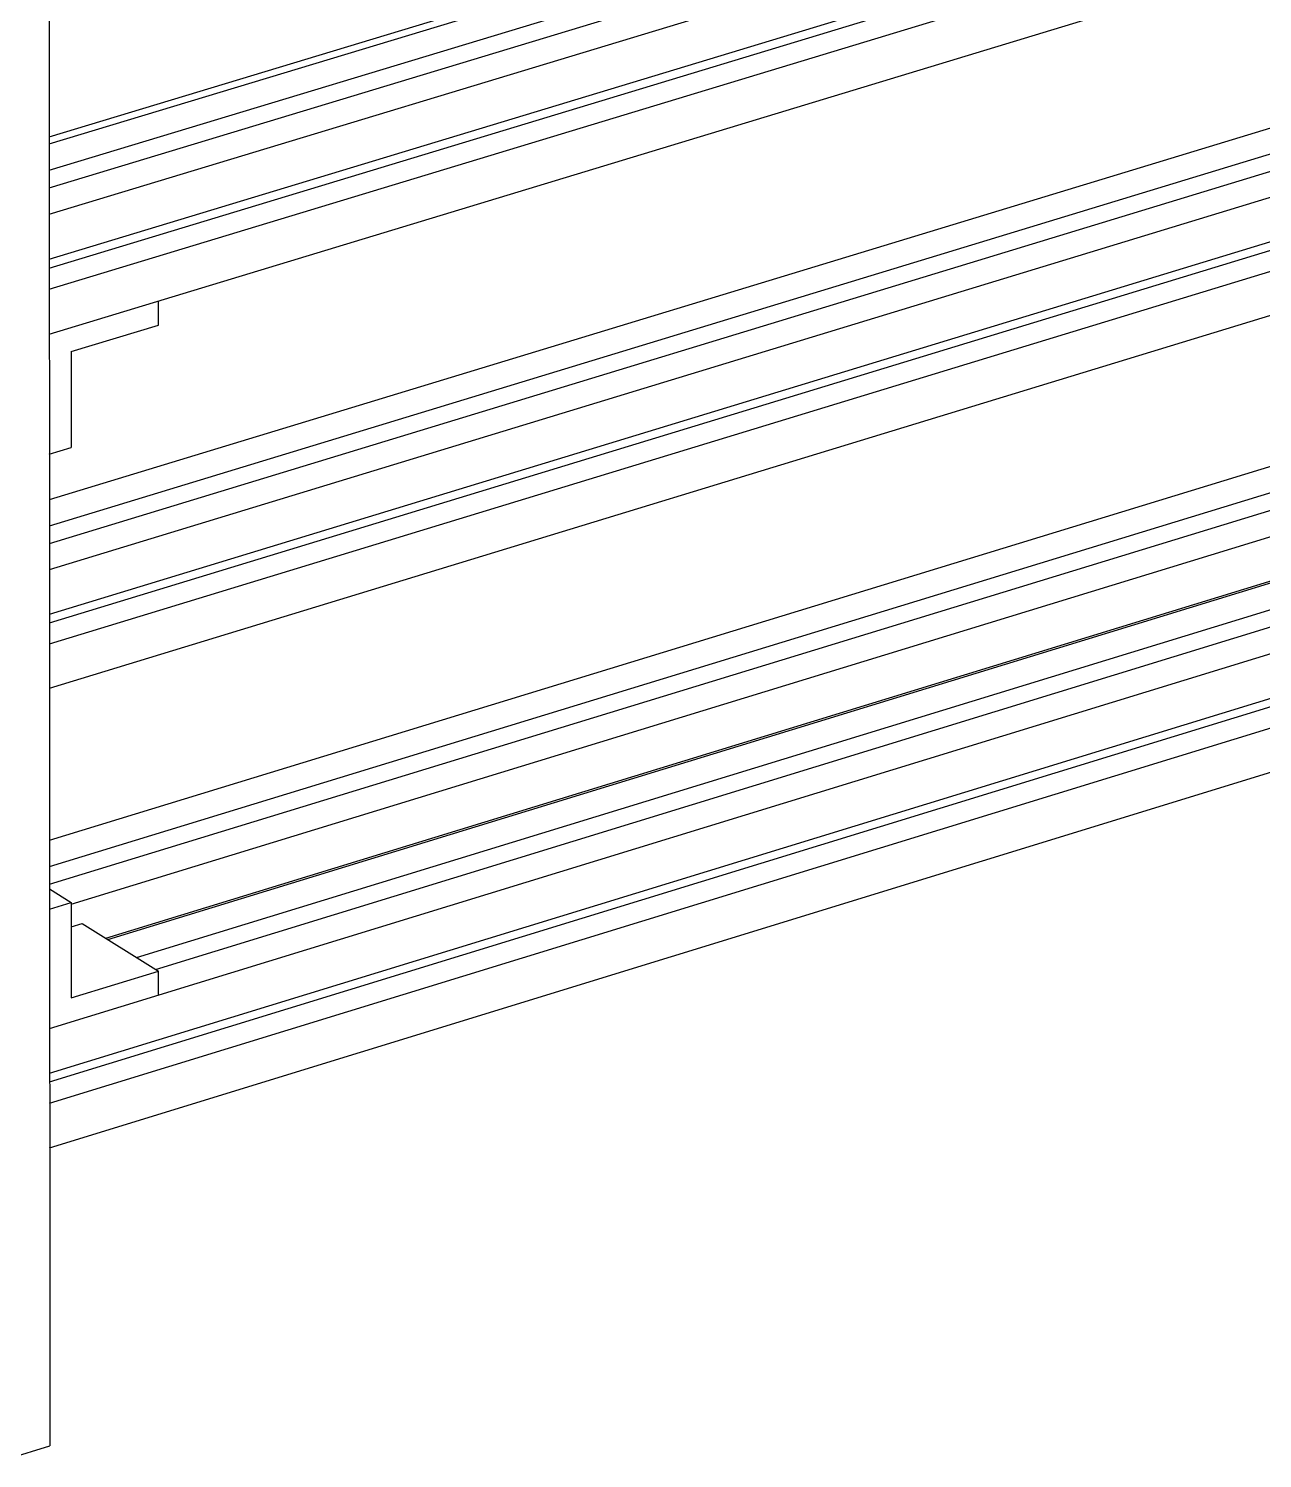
# Model space of a CAD drawing. Header units: millimetres. Extents: x -320 to 323, y -425 to 415.
# Drawn here: x -19.7 to 167.8, y -421.8 to -204.5 of the extents above; entities that cross this region are included whole.
import ezdxf

# ---------------------------------------------------------------- set-up
doc = ezdxf.new("R2010")
doc.units = ezdxf.units.MM
doc.layers.add('VISIBLE', color=7, linetype='Continuous')

msp = doc.modelspace()

# ---------------------------------------------------------------- linework, layer by layer
at = {"layer": 'VISIBLE'}
for p, q in [((-16.69, 149.35), (-16.47, -419.84)), ((-16.54, -222.02), (292.02, -128.58)), ((-16.54, -226.02), (296.41, -131.22)), ((-16.54, -228.69), (299.33, -132.98)), ((-16.54, -232.7), (303.73, -135.61)), ((-16.54, -239.54), (303.68, -142.4)), ((-16.54, -240.89), (300.13, -144.81)), ((-16.54, -244.1), (303.65, -146.93)), ((-16.53, -250.94), (303.6, -153.71)), ((-16.55, -220.94), (102.01, -185.05)), ((-16.52, -276.06), (215.7, -205.35)), ((-16.52, -280.05), (220.03, -207.99)), ((-16.52, -282.71), (222.92, -209.74)), ((-16.52, -286.7), (227.26, -212.38)), ((-16.52, -293.47), (227.23, -219.11)), ((-16.52, -294.78), (223.73, -221.48)), ((-16.52, -297.98), (227.2, -223.59)), ((-16.51, -304.74), (227.17, -230.31)), ((-16.54, -232.7), (-16.54, -232.7)), ((-16.54, -239.54), (-16.54, -239.54)), ((-16.5, -327.8), (271.86, -239.51)), ((-16.5, -331.83), (276.22, -242.17)), ((-16.54, -244.1), (-16.54, -244.1)), ((-16.5, -334.52), (279.13, -243.94)), ((-13.19, -337.54), (283.5, -246.6)), ((0.04, -249.55), (0.04, -245.91)), ((0.04, -245.91), (0.04, -245.91)), ((-13.22, -253.58), (0.04, -249.55)), ((0.04, -249.55), (0.04, -249.55)), ((-16.53, -250.94), (-16.53, -250.94)), ((-13.22, -253.58), (-13.21, -268.16)), ((-13.22, -253.58), (-13.22, -253.58)), ((-7.95, -342.72), (274.97, -255.95)), ((-7.63, -342.92), (274.97, -256.24)), ((-16.49, -356.43), (302.86, -258.37)), ((-3.3, -345.64), (279.34, -258.91)), ((-0.41, -347.45), (282.26, -260.68)), ((-16.49, -363.24), (302.81, -265.12)), ((-16.53, -269.17), (-13.21, -268.16)), ((-16.53, -269.17), (-16.53, -269.17)), ((-16.49, -364.53), (299.27, -267.49)), ((-13.21, -268.16), (-13.21, -268.16)), ((-16.49, -367.77), (302.78, -269.62)), ((-16.49, -374.57), (302.73, -276.36)), ((-16.5, -335.2), (-13.19, -337.27)), ((-16.5, -338.28), (-13.19, -337.27)), ((-16.5, -338.28), (-16.5, -338.28)), ((-13.19, -337.27), (-13.19, -351.79)), ((-13.19, -341), (-11.52, -340.49)), ((-11.52, -340.49), (-11.52, -340.49)), ((-11.52, -340.49), (0.04, -347.73)), ((-13.19, -351.79), (0.04, -347.73)), ((0.04, -351.36), (0.04, -347.73)), ((-13.19, -351.79), (-13.19, -351.79)), ((0.04, -351.36), (0.04, -351.36)), ((-16.49, -356.43), (-16.49, -356.43)), ((-16.49, -363.24), (-16.49, -363.24)), ((-16.49, -367.77), (-16.49, -367.77)), ((-16.49, -374.57), (-16.49, -374.57)), ((-22.66, -421.76), (-16.47, -419.84)), ((-16.47, -419.84), (-16.47, -419.84))]:
    msp.add_line(p, q, dxfattribs=at)

doc.saveas('drawing.dxf')
